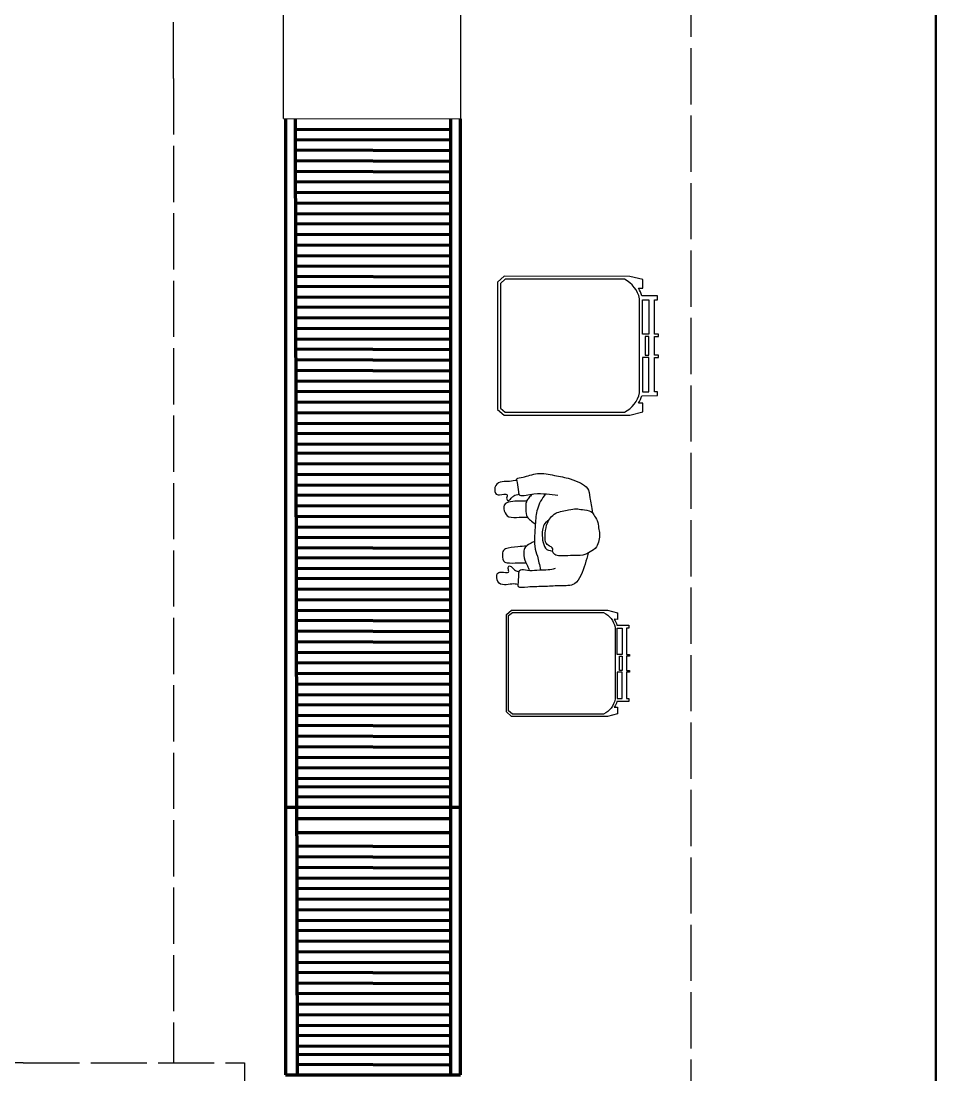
# Model space of a CAD drawing. Header units: millimetres. Extents: x 44692 to 659456, y -26273 to 96111.
# Drawn here: x 270780 to 274916, y -11506 to -6742 of the extents above; entities that cross this region are included whole.
import ezdxf

# ---------------------------------------------------------------- set-up
doc = ezdxf.new("R2010")
doc.units = ezdxf.units.MM
doc.header["$LTSCALE"] = 100
doc.linetypes.add('DASHEDX2', pattern=[3.048, 2.54, -0.508])
for name, color, linetype in [('Area circulacion', 50, 'DASHEDX2'), ('Area proceso', 90, 'DASHEDX2'), ('Maquinas', 200, 'Continuous'), ('Muebles', 112, 'Continuous'), ('Personal', 171, 'Continuous'), ('Transporte semielaborado', 30, 'Continuous')]:
    doc.layers.add(name, color=color, linetype=linetype)
doc.layers.add('Paredes', color=7, linetype='Continuous', lineweight=50)

# ---------------------------------------------------------------- blocks, each defined once
blk = doc.blocks.new('pa17-16')
for points, knots in [([(5.62, 2.5537), (5.6188, 2.5427), (5.6154, 2.5253), (5.6223, 2.4901), (5.6346, 2.4293), (5.661, 2.4064), (5.685, 2.3908), (5.7322, 2.3832), (5.7723, 2.3842), (5.7881, 2.3969), (5.8018, 2.4268), (5.8146, 2.4162), (5.8324, 2.4305), (5.8382, 2.4568), (5.8318, 2.5038), (5.8344, 2.5615), (5.8137, 2.5937), (5.7944, 2.6284), (5.7307, 2.6388), (5.7037, 2.6296), (5.6679, 2.626), (5.6442, 2.6055), (5.6228, 2.5961), (5.6214, 2.5667), (5.62, 2.5537)], [0, 0, 0, 0, 0.297584, 0.631064, 1.068635, 1.39533, 1.69617, 2.097861, 2.458938, 2.716293, 3.010442, 3.199165, 3.447293, 3.731671, 4.119196, 4.541864, 4.881702, 5.22714, 5.673063, 5.989311, 6.327668, 6.644571, 6.906626, 7.259736, 7.259736, 7.259736, 7.259736]), ([(5.5575, 2.4391), (5.5549, 2.4218), (5.5525, 2.3852), (5.5491, 2.3329), (5.5712, 2.2599), (5.5431, 2.2589), (5.5029, 2.2526), (5.4793, 2.2435), (5.4785, 2.2813), (5.4499, 2.3438), (5.4658, 2.4235), (5.4776, 2.5033), (5.5116, 2.5798), (5.5552, 2.585), (5.608, 2.5962), (5.6336, 2.6001)], [0, 0, 0, 0, 0.404899, 0.829805, 1.276298, 1.516647, 1.885942, 2.122553, 2.418487, 2.881882, 3.382407, 3.897515, 4.613825, 5.020942, 5.393355, 5.393355, 5.393355, 5.393355]), ([(5.8196, 2.5846), (5.837, 2.5819), (5.8817, 2.5675), (5.9755, 2.5418), (5.972, 2.4609), (5.9791, 2.3926), (5.9812, 2.315), (5.9891, 2.2612), (5.9692, 2.2664), (5.9401, 2.2663), (5.9063, 2.2668), (5.9005, 2.2811), (5.909, 2.3184), (5.9007, 2.3606), (5.9019, 2.4011), (5.8964, 2.4238), (5.8933, 2.4348)], [6.682038, 6.682038, 6.682038, 6.682038, 7.076266, 7.806153, 8.304227, 8.77662, 9.284333, 9.649979, 9.844608, 10.160206, 10.472731, 10.661147, 10.998544, 11.371438, 11.724832, 12.051545, 12.051545, 12.051545, 12.051545]), ([(5.6724, 2.3994), (5.675, 2.3947), (5.6837, 2.383), (5.7041, 2.3718), (5.7348, 2.3697), (5.774, 2.3728), (5.8085, 2.3874), (5.8116, 2.4015), (5.8144, 2.4199)], [0.121052, 0.121052, 0.121052, 0.121052, 0.297289, 0.584433, 0.895396, 1.26174, 1.600834, 1.760925, 1.760925, 1.760925, 1.760925]), ([(5.5522, 2.3809), (5.573, 2.3653), (5.6222, 2.3398), (5.6924, 2.3383), (5.7952, 2.3323), (5.8376, 2.352), (5.881, 2.3613), (5.9019, 2.366)], [0, 0, 0, 0, 0.49262, 0.970296, 1.525877, 1.91054, 2.357805, 2.357805, 2.357805, 2.357805]), ([(5.5552, 2.3206), (5.5597, 2.3147), (5.5706, 2.3043), (5.5892, 2.2916), (5.6248, 2.2913), (5.6613, 2.2967), (5.6731, 2.3154), (5.6858, 2.3299), (5.6912, 2.3378)], [0, 0, 0, 0, 0.262594, 0.520609, 0.853848, 1.185107, 1.43842, 1.738028, 1.738028, 1.738028, 1.738028]), ([(5.7713, 2.3359), (5.7736, 2.3305), (5.7786, 2.3203), (5.7954, 2.2951), (5.8154, 2.2848), (5.8612, 2.2906), (5.8838, 2.3057), (5.8988, 2.3117), (5.9058, 2.3148)], [0, 0, 0, 0, 0.233477, 0.532145, 0.79329, 1.163492, 1.458071, 1.725911, 1.725911, 1.725911, 1.725911]), ([(5.5867, 2.2952), (5.5866, 2.2877), (5.5872, 2.2667), (5.5883, 2.1873), (5.6353, 2.19), (5.6673, 2.2128), (5.6606, 2.2618), (5.6599, 2.2881), (5.6606, 2.3008)], [0.078483, 0.078483, 0.078483, 0.078483, 0.321516, 0.797556, 1.122606, 1.448668, 1.830958, 2.166281, 2.166281, 2.166281, 2.166281]), ([(5.7943, 2.2992), (5.7951, 2.2858), (5.7984, 2.2614), (5.8038, 2.2002), (5.8255, 2.1869), (5.8672, 2.191), (5.8755, 2.2117), (5.8718, 2.2605), (5.8715, 2.286), (5.871, 2.2978)], [0, 0, 0, 0, 0.353805, 0.775896, 1.041599, 1.377968, 1.615337, 2.001902, 2.313716, 2.313716, 2.313716, 2.313716]), ([(5.4915, 2.2484), (5.4936, 2.2374), (5.4981, 2.215), (5.4968, 2.1806), (5.512, 2.1445), (5.5569, 2.147), (5.5634, 2.1681), (5.5498, 2.2128), (5.5753, 2.1995), (5.5912, 2.209), (5.5741, 2.2257), (5.5617, 2.2339), (5.5559, 2.2515), (5.5556, 2.26)], [0, 0, 0, 0, 0.324329, 0.654038, 0.980089, 1.31306, 1.562526, 1.890179, 2.123217, 2.319335, 2.559559, 2.78492, 3.066636, 3.066636, 3.066636, 3.066636]), ([(5.9713, 2.2652), (5.9703, 2.2553), (5.9686, 2.234), (5.9786, 2.2017), (5.9668, 2.1644), (5.9218, 2.1628), (5.9134, 2.1832), (5.9229, 2.229), (5.8988, 2.2135), (5.882, 2.2215), (5.8976, 2.2397), (5.908, 2.248), (5.912, 2.2618), (5.9127, 2.2683)], [0.038839, 0.038839, 0.038839, 0.038839, 0.324329, 0.654038, 0.980089, 1.31306, 1.562526, 1.890179, 2.123217, 2.319335, 2.559559, 2.78492, 2.989829, 2.989829, 2.989829, 2.989829])]:
    blk.add_open_spline(points, degree=3, knots=knots)
blk = doc.blocks.new('MU11-9')
for points in [[(-0.0431, 0.5974), (-0.0431, 0.5827), (-0.171, 0.5827), (-0.171, 0.5944), (-0.178, 0.5944), (-0.185, 0.5944), (-0.1854, 0.5362, 0.065352), (-0.2135, 0.5234), (-0.2134, 0.5392), (-0.2457, 0.5392), (-0.2575, 0.4915), (-0.2579, 0.0248), (-0.2362, 0), (0, 0), (0.2362, 0), (0.2579, 0.0248), (0.2575, 0.4915), (0.2457, 0.5392), (0.2134, 0.5392), (0.2135, 0.5234, 0.065352), (0.1854, 0.5362), (0.185, 0.5944), (0.178, 0.5944), (0.171, 0.5944), (0.171, 0.5827), (0.0431, 0.5827), (0.0431, 0.5974), (0.0344, 0.5974), (0.0344, 0.5827), (0, 0.5827), (-0.0344, 0.5827), (-0.0344, 0.5974)], [(-0.2468, 0.4718), (-0.2471, 0.0288), (-0.2314, 0.0107), (0, 0.0107), (0.2314, 0.0107), (0.2471, 0.0288), (0.2468, 0.4718, 0.222129), (0.1747, 0.5279), (-0.1747, 0.5279, 0.222129)]]:
    blk.add_lwpolyline(points, format="xyb", close=True)
for points in [[(-0.0431, 0.5382), (-0.171, 0.5382), (-0.171, 0.5618), (-0.0431, 0.5618), (-0.0431, 0.5382)], [(0.0431, 0.5382), (0.171, 0.5382), (0.171, 0.5618), (0.0431, 0.5618), (0.0431, 0.5382)]]:
    blk.add_lwpolyline(points)
blk.add_lwpolyline([(0.0344, 0.5489), (0.0344, 0.5618), (0, 0.5618), (-0.0344, 0.5618), (-0.0344, 0.5489), (0, 0.5489)], close=True)

msp = doc.modelspace()

# ---------------------------------------------------------------- linework, layer by layer
at = {"layer": 'Area circulacion'}
for p, q in [((273807.937, -768.624), (273807.937, -14747.652)), ((271468.835, -7001.322), (271468.835, -1346.417)), ((271468.835, -7001.322), (271468.835, -11451.322))]:
    msp.add_line(p, q, dxfattribs=at)
at = {"layer": 'Area proceso', "color": 3}
for p, q in [((270789.701, -11451.322), (270583.938, -11451.322)), ((270789.701, -11451.322), (271789.701, -11451.322)), ((271789.701, -11451.322), (271789.701, -14747.652))]:
    msp.add_line(p, q, dxfattribs=at)
at = {"layer": 'Maquinas'}
for p, q in [((271966.677, -7182.489), (271966.677, -6582.489)), ((272766.627, -6582.489), (272766.627, -7184.341)), ((271966.677, -7182.489), (272766.627, -7184.341))]:
    msp.add_line(p, q, dxfattribs=at)
at = {"layer": 'Maquinas', "lineweight": 100}
for p, q in [((271974.659, -7182.507), (271974.733, -11505.733)), ((272019.298, -7182.611), (272028.634, -11506.63)), ((272721.007, -7184.236), (272721.182, -11505.733)), ((272766.627, -11505.733), (272766.627, -7184.341)), ((272019.441, -7230.567), (272720.88, -7232.419)), ((272019.578, -7276.584), (272721.287, -7278.436)), ((272019.721, -7324.662), (272721.16, -7326.514)), ((272019.864, -7372.832), (272721.573, -7374.685)), ((272020.007, -7420.911), (272721.446, -7422.763)), ((272020.144, -7466.927), (272721.853, -7468.78)), ((272020.287, -7515.006), (272721.726, -7516.857)), ((272020.43, -7563.19), (272722.14, -7565.042)), ((272020.573, -7611.268), (272722.013, -7613.12)), ((272020.71, -7657.284), (272722.419, -7659.137)), ((272020.853, -7705.363), (272722.293, -7707.215)), ((272020.997, -7753.533), (272722.706, -7755.386)), ((272021.14, -7801.612), (272722.579, -7803.463)), ((272021.276, -7847.628), (272722.986, -7849.48)), ((272021.419, -7895.706), (272722.859, -7897.558)), ((272021.55, -7939.705), (272719.008, -7941.547)), ((272021.693, -7987.784), (272718.881, -7989.624)), ((272021.83, -8033.8), (272718.76, -8035.64)), ((272021.973, -8081.879), (272718.633, -8083.718)), ((272022.117, -8130.049), (272718.506, -8131.887)), ((272022.26, -8178.128), (272718.379, -8179.965)), ((272022.396, -8224.144), (272718.257, -8225.981)), ((272022.539, -8272.222), (272718.13, -8274.059)), ((272022.683, -8320.406), (272718.003, -8322.242)), ((272022.826, -8368.485), (272717.876, -8370.32)), ((272022.963, -8414.501), (272717.755, -8416.335)), ((272023.106, -8462.58), (272717.628, -8464.413)), ((272023.249, -8510.75), (272717.501, -8512.583)), ((272023.392, -8558.828), (272717.374, -8560.66)), ((272023.529, -8604.845), (272717.252, -8606.676)), ((272023.672, -8652.923), (272717.125, -8654.754)), ((272023.793, -8693.528), (272717.018, -8695.358)), ((272023.936, -8741.606), (272716.891, -8743.436)), ((272024.079, -8789.79), (272716.764, -8791.619)), ((272024.222, -8837.869), (272716.637, -8839.697)), ((272024.359, -8883.885), (272716.516, -8885.712)), ((272024.502, -8931.964), (272716.389, -8933.79)), ((272024.645, -8980.134), (272716.262, -8981.96)), ((272024.788, -9028.213), (272716.135, -9030.038)), ((272024.925, -9074.229), (272716.013, -9076.053)), ((272025.068, -9122.307), (272715.886, -9124.131)), ((272025.199, -9166.306), (272715.77, -9168.129)), ((272025.342, -9214.385), (272715.643, -9216.207)), ((272025.479, -9260.401), (272715.522, -9262.223)), ((272025.622, -9308.48), (272715.395, -9310.3)), ((272025.765, -9356.65), (272715.268, -9358.47)), ((272025.908, -9404.728), (272715.141, -9406.548)), ((272026.045, -9450.745), (272715.019, -9452.564)), ((272026.188, -9498.823), (272714.892, -9500.641)), ((272026.331, -9547.007), (272714.765, -9548.825)), ((272026.474, -9595.086), (272714.638, -9596.902)), ((272026.611, -9641.102), (272714.517, -9642.918)), ((272026.754, -9689.18), (272714.39, -9690.996)), ((272026.897, -9737.351), (272714.263, -9739.165)), ((272027.04, -9785.429), (272714.136, -9787.243)), ((272027.177, -9831.446), (272714.014, -9833.259)), ((272027.32, -9879.524), (272713.887, -9881.337)), ((272027.457, -9925.378), (272713.766, -9927.19)), ((272027.6, -9973.456), (272713.64, -9975.268)), ((272027.743, -10021.627), (272713.512, -10023.437)), ((272027.886, -10069.705), (272713.385, -10071.515)), ((272028.023, -10115.722), (272713.264, -10117.531)), ((272028.166, -10163.8), (272713.137, -10165.608)), ((272028.277, -10201.199), (272713.038, -10203.007)), ((272028.414, -10247.216), (272712.917, -10249.023)), ((271974.659, -10295.294), (272766.627, -10295.294)), ((272026.128, -10346.145), (272721.135, -10346.116)), ((272026.266, -10409.92), (272721.138, -10409.892)), ((272025.479, -10470.84), (272715.522, -10472.662)), ((272025.622, -10518.919), (272715.395, -10520.74)), ((272025.765, -10567.089), (272715.268, -10568.909)), ((272025.908, -10615.168), (272715.141, -10616.987)), ((272026.045, -10661.184), (272715.019, -10663.003)), ((272026.188, -10709.262), (272714.892, -10711.081)), ((272026.331, -10757.447), (272714.765, -10759.264)), ((272026.474, -10805.525), (272714.638, -10807.342)), ((272026.611, -10851.541), (272714.517, -10853.357)), ((272026.754, -10899.62), (272714.39, -10901.435)), ((272026.897, -10947.79), (272714.263, -10949.605)), ((272027.04, -10995.869), (272714.136, -10997.682)), ((272027.177, -11041.885), (272714.014, -11043.698)), ((272027.32, -11089.963), (272713.887, -11091.776)), ((272027.457, -11135.817), (272713.766, -11137.629)), ((272027.6, -11183.896), (272713.64, -11185.707)), ((272027.743, -11232.066), (272713.512, -11233.877)), ((272027.886, -11280.145), (272713.385, -11281.954)), ((272028.023, -11326.161), (272713.264, -11327.97)), ((272028.166, -11374.239), (272713.137, -11376.048)), ((272028.277, -11411.639), (272713.038, -11413.446)), ((272028.414, -11457.655), (272712.917, -11459.462)), ((271974.659, -11505.733), (272766.627, -11505.733))]:
    msp.add_line(p, q, dxfattribs=at)
at = {"layer": 'Paredes'}
msp.add_line((274915.568, -15586.103), (274915.568, -4360.191), dxfattribs=at)
at = {"layer": 'Transporte semielaborado'}
for points in [[(273530.27, -9685.231), (273516.543, -9685.231), (273516.543, -9804.377), (273527.445, -9804.377), (273527.445, -9810.891), (273527.445, -9817.407), (273473.251, -9817.777, -0.06535175), (273461.338, -9843.946), (273476.065, -9843.836), (273476.065, -9873.948), (273431.636, -9884.941), (272996.955, -9885.227), (272973.903, -9865.109), (272973.903, -9645.084), (272973.903, -9425.059), (272996.955, -9404.941), (273431.636, -9405.227), (273476.065, -9416.22), (273476.065, -9446.332), (273461.338, -9446.222, -0.06535175), (273473.251, -9472.39), (273527.445, -9472.761), (273527.445, -9479.277), (273527.445, -9485.791), (273516.543, -9485.791), (273516.543, -9604.937), (273530.27, -9604.937), (273530.27, -9613.059), (273516.543, -9613.059), (273516.543, -9645.084), (273516.543, -9677.108), (273530.27, -9677.108)], [(273413.307, -9874.953), (273000.702, -9875.225), (272983.903, -9860.563), (272983.903, -9645.084), (272983.903, -9429.605), (273000.702, -9414.943), (273413.307, -9415.215, -0.22212915), (273465.56, -9482.338), (273465.56, -9807.83, -0.22212915)]]:
    msp.add_lwpolyline(points, format="xyb", close=True, dxfattribs=at)
for points in [[(273475.115, -9604.937), (273475.115, -9485.791), (273497.141, -9485.791), (273497.141, -9604.937), (273475.123, -9604.937)], [(273475.115, -9685.231), (273475.115, -9804.377), (273497.141, -9804.377), (273497.141, -9685.231), (273475.123, -9685.231)]]:
    msp.add_lwpolyline(points, dxfattribs=at)
msp.add_lwpolyline([(273485.128, -9613.059), (273497.141, -9613.059), (273497.141, -9645.084), (273497.141, -9677.108), (273485.128, -9677.108), (273485.128, -9645.084)], close=True, dxfattribs=at)

# ---------------------------------------------------------------- block references
at = {"layer": 'Muebles', "xscale": 1216.969560470949, "yscale": 1216.969560470949, "zscale": 1216.969560470949, "rotation": 269.9999999999983}
msp.add_blockref('MU11-9', (272933.804, -8209.592), dxfattribs=at)
at = {"layer": 'Personal', "xscale": 979.150495116645, "yscale": 979.150495116645, "zscale": 979.150495116645, "rotation": 268.7466901628451}
msp.add_blockref('pa17-16', (270937.949, -3394.184), dxfattribs=at)

doc.saveas('drawing.dxf')
